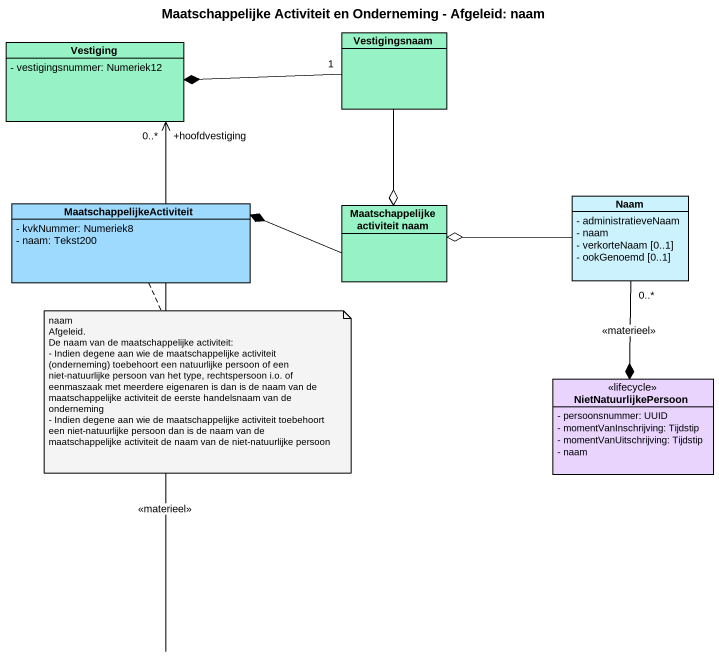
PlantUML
@startuml
title Maatschappelijke Activiteit en Onderneming - Afgeleid: naam
hide circle
hide empty members
skinparam classAttributeIconSize 0
class Vestiging #97F3C5 {
  - vestigingsnummer: Numeriek12
}
class Vestigingsnaam #97F3C5
class Naam #CCF2FE {
  - administratieveNaam
  - naam
  - verkorteNaam [0..1]
  - ookGenoemd [0..1]
}
class MaatschappelijkeActiviteit #9EDAFD {
  - kvkNummer: Numeriek8
  - naam: Tekst200
}
class "Maatschappelijke activiteit naam" as Maatschappelijke_activiteit #97F3C5
class NietNatuurlijkePersoon <<lifecycle>> #E9D4FE {
  - persoonsnummer: UUID
  - momentVanInschrijving: Tijdstip
  - momentVanUitschrijving: Tijdstip
  - naam
}
Vestigingsnaam "1" -left-* Vestiging
Vestigingsnaam --o Maatschappelijke_activiteit
Naam -left-o Maatschappelijke_activiteit
Naam "0..*" --* NietNatuurlijkePersoon : <<materieel>>
MaatschappelijkeActiviteit -up-> "+hoofdvestiging\n0..*" Vestiging : <<materieel>>
Maatschappelijke_activiteit -left-* MaatschappelijkeActiviteit
note bottom of MaatschappelijkeActiviteit
  naam
  Afgeleid.
  De naam van de maatschappelijke activiteit:
  - Indien degene aan wie de maatschappelijke activiteit (onderneming) toebehoort een natuurlijke persoon of een niet-natuurlijke persoon van het type, rechtspersoon i.o. of eenmaszaak met meerdere eigenaren is dan is de naam van de maatschappelijke activiteit de eerste handelsnaam van de onderneming
  - Indien degene aan wie de maatschappelijke activiteit toebehoort een niet-natuurlijke persoon dan is de naam van de maatschappelijke activiteit de naam van de niet-natuurlijke persoon
end note
@enduml
